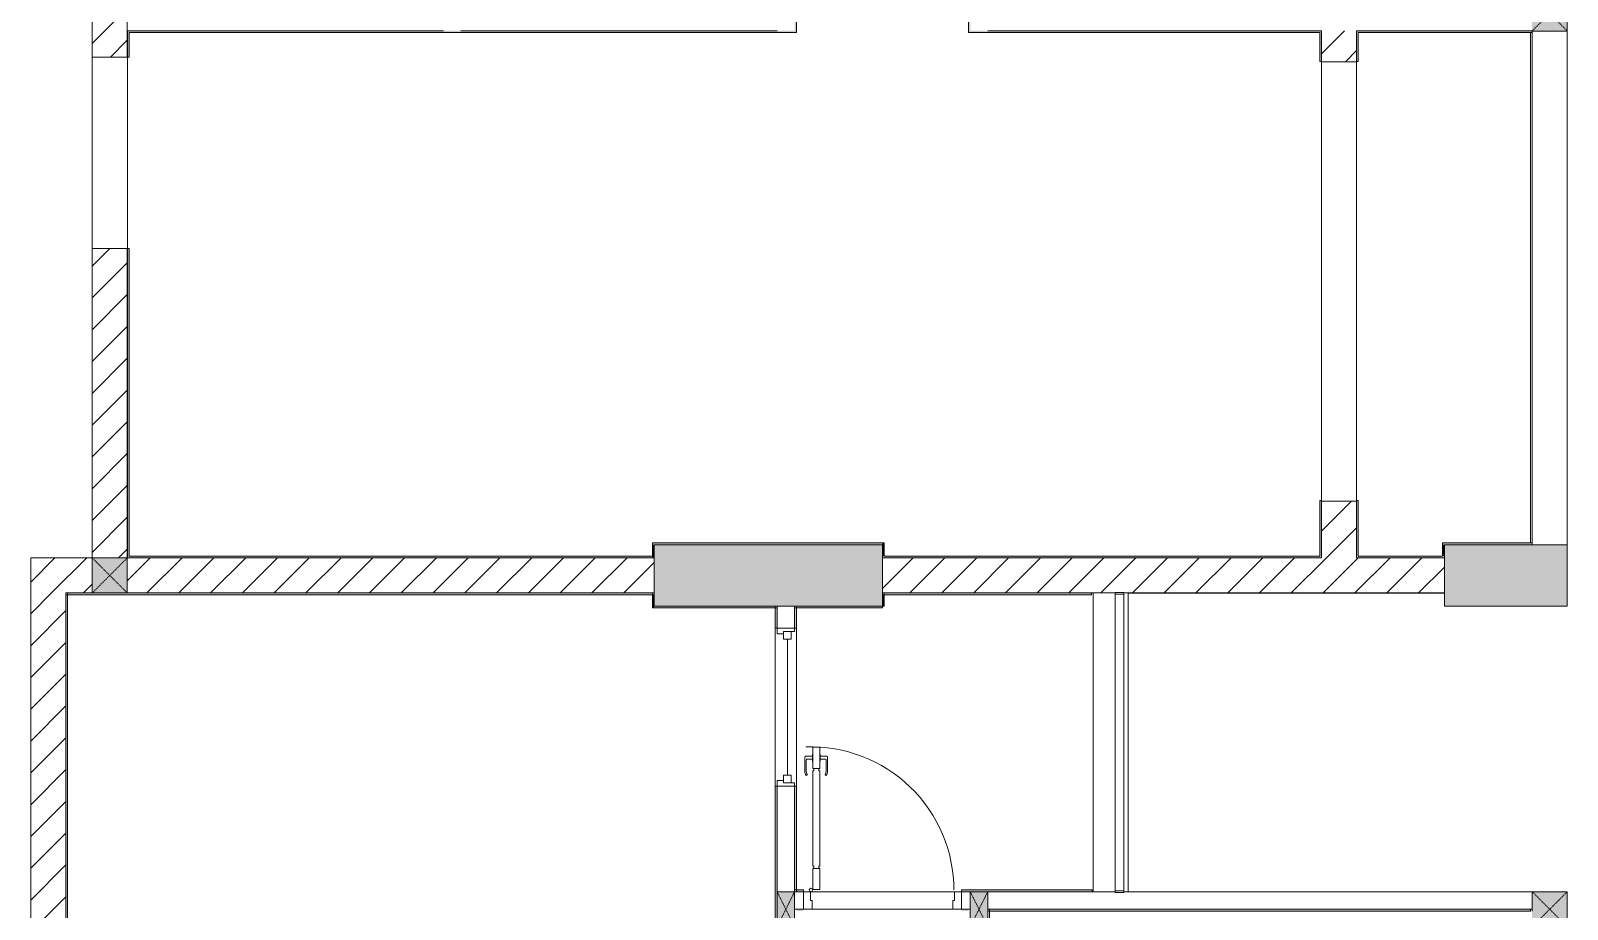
# Model space of a CAD drawing. Header units: millimetres. Extents: x 32270 to 221883, y 3811 to 78637.
# Drawn here: x 213031 to 221781, y 59837 to 64837 of the extents above; entities that cross this region are included whole.
import ezdxf

# ---------------------------------------------------------------- set-up
doc = ezdxf.new("R2010")
doc.units = ezdxf.units.MM
doc.linetypes.add('IMPORT-Dash _2_', pattern=[6, 3, -3])
for name, color, linetype, lineweight in [('A-DETL-GENF-6', 130, 'Continuous', 9), ('A-DOOR-2', 130, 'Continuous', 9), ('A-FLOR-1', 130, 'Continuous', 9), ('A-FLOR-HRAL-5', 130, 'Continuous', 9), ('A-GLAZ-5', 130, 'Continuous', 9), ('A-WALL-1', 130, 'Continuous', 9), ('A-WALL-PATT-3', 130, 'Continuous', 9), ('A_1404_dwg-1', 130, 'Continuous', 9), ('I-WALL', 130, 'Continuous', 9), ('I-WALL-1', 130, 'Continuous', 9), ('S-COLS-1', 130, 'Continuous', 9), ('S-COLS-10', 130, 'IMPORT-Dash _2_', 9), ('S-COLS-2', 130, 'Continuous', 9), ('S-COLS-4', 130, 'Continuous', 9), ('S-COLS-HDLN-2', 130, 'IMPORT-Dash _2_', 9)]:
    doc.layers.add(name, color=color, linetype=linetype, lineweight=lineweight)
pattern_1 = [(45, (0, 0), (-90.50967, 90.50967), [])]

# ---------------------------------------------------------------- blocks, each defined once
blk = doc.blocks.new('A_1404_dwg_NCV_TKTC_KET CAU_rvt-1-TKTC_MB HOÀN THIỆN SÀN TẦNG 3-4-4819833-KeyPlan-CH3A')
at = {"layer": 'S-COLS-1'}
for points in [[(123352.6, 61561.9), (123352.6, 61911.9), (122052.6, 61911.9), (122052.6, 61561.9), (122862.6, 61561.9)], [(127252.6, 61561.9), (127252.6, 61911.9), (126552.6, 61911.9), (126552.6, 61561.9)]]:
    blk.add_hatch(color=256, dxfattribs=at).paths.add_polyline_path(points)
at = {"layer": 'A-FLOR-1'}
blk.add_line((124752.6, 61635.3), (126552.6, 61635.3), dxfattribs=at)
at = {"layer": 'S-COLS-2'}
for p, q in [((122052.6, 61836.9), (122052.6, 61636.9)), ((123352.6, 61636.9), (123352.6, 61836.9))]:
    blk.add_line(p, q, dxfattribs=at)
at = {"layer": 'S-COLS-2', "flags": 128}
blk.add_lwpolyline([(126552.6, 61836.9), (126552.6, 61561.9), (127252.6, 61561.9), (127252.6, 61911.9), (127052.6, 61911.9)], dxfattribs=at)
blk = doc.blocks.new('A_1404_dwg_M_Fixed - 900 x 1400-901191-TKTC_MB HOÀN THIỆN SÀN TẦNG 3-4-4819853-KeyPlan-CH3A')
at = {"layer": 'A-GLAZ-5'}
blk.add_line((107013.5, 28877.9), (107787.5, 28877.9), dxfattribs=at)
at = {"layer": 'A-GLAZ-5', "flags": 128}
for points in [[(106982.5, 28899.9), (106982.5, 28936.9), (106950.5, 28936.9)], [(106950.5, 28836.9), (106969.5, 28836.9), (106969.5, 28899.9), (107013.5, 28899.9), (107013.5, 28855.9), (106969.5, 28855.9)], [(107831.5, 28855.9), (107787.5, 28855.9), (107787.5, 28899.9), (107831.5, 28899.9), (107831.5, 28836.9), (107849.4, 28836.9)], [(107818.5, 28899.9), (107818.5, 28936.9), (107850.5, 28936.9)]]:
    blk.add_lwpolyline(points, dxfattribs=at)
blk = doc.blocks.new('A_1404_dwg_Railing - 50 x 10mm-901205-TKTC_MB HOÀN THIỆN SÀN TẦNG 3-4-4819863-KeyPlan-CH3A')
at = {"layer": 'A-FLOR-HRAL-5', "flags": 128}
blk.add_lwpolyline([(107982.6, 24611.9), (107982.6, 24561.9), (107972.6, 24561.9), (107972.6, 24611.9)], close=True, dxfattribs=at)
blk = doc.blocks.new('A_1404_dwg_Railing - Railing-1015808-TKTC_MB HOÀN THIỆN SÀN TẦNG 3-4-4819942-KeyPlan-CH3A')
at = {"layer": 'A-FLOR-HRAL-5'}
for p, q in [((124677.6, 61630.3), (124677.6, 59941.5)), ((124727.6, 59941.5), (124727.6, 61630.3))]:
    blk.add_line(p, q, dxfattribs=at)
at = {"rotation": 90.00000000000074}
for p in [(149289.4, -46342.3), (149289.4, -48041.1)]:
    blk.add_blockref('A_1404_dwg_Railing - 50 x 10mm-901205-TKTC_MB HOÀN THIỆN SÀN TẦNG 3-4-4819863-KeyPlan-CH3A', p, dxfattribs=at)
blk = doc.blocks.new('A_1404_dwg_G1_SOF - BO TRU - 100x200-746114-TKTC_MB HOÀN THIỆN SÀN TẦNG 3-4-4819846-KeyPlan-CH3A')
at = {"layer": 'S-COLS-1'}
blk.add_hatch(color=256, dxfattribs=at).paths.add_polyline_path([(49952.6, 40036.9), (49952.6, 40236.9), (49852.6, 40236.9), (49852.6, 40036.9)])
at = {"layer": 'S-COLS-1', "flags": 128}
blk.add_lwpolyline([(49852.6, 40036.9), (49852.6, 40236.9), (49952.6, 40236.9), (49952.6, 40036.9)], close=True, dxfattribs=at)
at = {"layer": 'S-COLS-HDLN-2'}
for p, q in [((49952.6, 40036.9), (49852.6, 40236.9)), ((49852.6, 40036.9), (49952.6, 40236.9))]:
    blk.add_line(p, q, dxfattribs=at)
blk = doc.blocks.new('A_1404_dwg_DOOR_CW_01 CANH MO-PANEL KINH - DIG_01-900x2200-CỬA NHÔM KÍNH-901226-TKTC_MB HOÀN THIỆN SÀN TẦNG 3-4-4819905-KeyPlan-CH3A')
at = {"layer": 'A-DETL-GENF-6'}
for p, q in [((49210.6, 68923.9), (49210.6, 69003.4)), ((49253.6, 69007.4), (49214.6, 69007.4)), ((49218.6, 68986.4), (49218.6, 68923.9)), ((49253.6, 68990.4), (49222.6, 68990.4)), ((49297.6, 69007.4), (49336.6, 69007.4)), ((49297.6, 68990.4), (49328.6, 68990.4)), ((49332.6, 68986.4), (49332.6, 68923.9)), ((49340.6, 68923.9), (49340.6, 69003.4)), ((49218.7, 68898.1), (49225.3, 68902.7)), ((49332.4, 68898.1), (49325.9, 68902.7))]:
    blk.add_line(p, q, dxfattribs=at)
at = {"layer": 'A-DETL-GENF-6', "flags": 128}
for points in [[(49255.6, 69058.9), (49295.6, 69058.9), (49295.6, 68938.9), (49255.6, 68938.9)], [(49253.6, 68979.2), (49255.6, 68979.2), (49255.6, 69018.7), (49253.6, 69018.7)], [(49297.6, 68979.2), (49295.6, 68979.2), (49295.6, 69018.7), (49297.6, 69018.7)], [(49289.6, 68382.9), (49295.6, 68382.9), (49295.6, 68924.9), (49289.6, 68924.9), (49289.6, 68938.9), (49261.6, 68938.9), (49261.6, 68924.9), (49255.6, 68924.9), (49255.6, 68382.9), (49261.6, 68382.9), (49261.6, 68368.9), (49289.6, 68368.9)], [(49295.6, 68368.9), (49255.6, 68368.9), (49255.6, 68248.9), (49295.6, 68248.9)]]:
    blk.add_lwpolyline(points, close=True, dxfattribs=at)
at = {"layer": 'A-DETL-GENF-6'}
blk.add_circle((49245.6, 68246.9), 10, dxfattribs=at)
for centre, radius, start, end in [((49245.6, 68246.9), 814, 360, 92), ((49214.6, 69003.4), 4, 90, 180), ((49222.6, 68986.4), 4, 90, 180), ((49328.6, 68986.4), 4, 0, 90), ((49336.6, 69003.4), 4, 0, 90), ((49255.6, 68923.9), 45, 180, 215), ((49255.6, 68923.9), 37, 180, 215), ((49295.6, 68923.9), 37, 325, 0), ((49295.6, 68923.9), 45, 325, 0)]:
    blk.add_arc(centre, radius, start, end, dxfattribs=at)
at = {"layer": 'A-DOOR-2'}
blk.add_line((49245.6, 68236.9), (49270.6, 68236.9), dxfattribs=at)
at = {"layer": 'A-DOOR-2', "flags": 128}
for points in [[(49202.6, 68136.9), (49252.6, 68136.9), (49252.6, 68186.9), (49242.6, 68186.9), (49242.6, 68236.9), (49202.6, 68236.9)], [(50052.6, 68136.9), (50102.6, 68136.9), (50102.6, 68236.9), (50062.6, 68236.9), (50062.6, 68186.9), (50052.6, 68186.9)]]:
    blk.add_lwpolyline(points, close=True, dxfattribs=at)
blk = doc.blocks.new('A_1404_dwg_NCV_TKTC_TANG 3 - 4_rvt-1-TKTC_MB HOÀN THIỆN SÀN TẦNG 3-4-4819943-KeyPlan-CH3A')
at = {"layer": 'A-WALL-PATT-3'}
h = blk.add_hatch(color=256, dxfattribs=at)
h.paths.add_polyline_path([(122852.6, 64836.9), (122862.6, 64836.9), (122862.6, 65937.3), (122852.6, 65937.3), (122852.6, 65036.9)])
h.paths.add_polyline_path([(122852.6, 66737.3), (122862.6, 66737.3), (122862.6, 67036.9), (122852.6, 67036.9)])
h.paths.add_polyline_path([(122862.6, 67936.9), (122862.6, 68036.9), (122852.6, 68036.9), (122852.6, 67936.9)])
h = blk.add_hatch(color=256, dxfattribs=at)
h.paths.add_polyline_path([(123852.6, 64826.9), (123852.6, 65037.3), (123842.6, 65036.9), (123842.6, 64826.9)])
h.paths.add_polyline_path([(123852.6, 65937.3), (123852.6, 68036.9), (123842.6, 68036.9), (123842.6, 65937.3)])
h = blk.add_hatch(color=256, dxfattribs=at)
h.paths.add_polyline_path([(119062.6, 61836.9), (119062.6, 63596.9), (119052.6, 63596.9), (119052.6, 61836.9)])
h.paths.add_polyline_path([(119062.6, 64686.9), (119062.6, 64836.9), (119052.6, 64836.9), (119052.6, 64686.9)])
for points in [[(122852.6, 64826.9), (122862.6, 64826.9), (122862.6, 64836.9), (119062.6, 64836.9), (119062.6, 64826.9), (122752.6, 64826.9)], [(124423.1, 64826.9), (125852.6, 64826.9), (125852.6, 64836.9), (123852.6, 64836.9), (123852.6, 64826.9), (123952.6, 64826.9)], [(126062.6, 64826.9), (127052.6, 64826.9), (127052.6, 64836.9), (126052.6, 64836.9), (126052.6, 64826.9)], [(123352.6, 61911.9), (123352.6, 61921.9), (122042.6, 61921.9), (122042.6, 61911.9), (122052.6, 61911.9)], [(122052.6, 61836.9), (122052.6, 61911.9), (122042.6, 61911.9), (122042.6, 61836.9)], [(123362.6, 61846.9), (123362.6, 61921.9), (123352.6, 61921.9), (123352.6, 61846.9)], [(126542.6, 61911.9), (127052.6, 61911.9), (127052.6, 61921.9), (126542.6, 61921.9)], [(126552.6, 61846.9), (126552.6, 61911.9), (126542.6, 61911.9), (126542.6, 61846.9)], [(122042.6, 61836.9), (122042.6, 61846.9), (119062.6, 61846.9), (119062.6, 61836.9), (121491.6, 61836.9)], [(123352.6, 61836.9), (125852.6, 61836.9), (125852.6, 61846.9), (123352.6, 61846.9)], [(126542.6, 61836.9), (126552.6, 61836.9), (126552.6, 61846.9), (126062.6, 61846.9), (126062.6, 61836.9)], [(118712.6, 58746.9), (118712.6, 61626.9), (118702.6, 61626.9), (118702.6, 58746.9)], [(122042.6, 61626.9), (122042.6, 61636.9), (118712.6, 61636.9), (118712.6, 61626.9), (121491.6, 61626.9)], [(122042.6, 61551.9), (122052.6, 61551.9), (122052.6, 61626.9), (122042.6, 61626.9), (122042.6, 61561.9)], [(123362.6, 61561.9), (123362.6, 61626.9), (123352.6, 61626.9), (123352.6, 61561.9)], [(123362.6, 61626.9), (124542.6, 61626.9), (124542.6, 61636.9), (123362.6, 61636.9)], [(122742.6, 61551.9), (122742.6, 61561.9), (122052.6, 61561.9), (122052.6, 61551.9)], [(123352.6, 61551.9), (123352.6, 61561.9), (122862.6, 61561.9), (122862.6, 61551.9)], [(123962.6, 59826.9), (127042.6, 59826.9), (127042.6, 59836.9), (123962.6, 59836.9)]]:
    blk.add_hatch(color=256, dxfattribs=at).paths.add_polyline_path(points)
h = blk.add_hatch(color=256, dxfattribs=at)
h.paths.add_polyline_path([(125852.6, 61846.9), (125852.6, 62162.4), (125842.6, 62162.4), (125842.6, 61846.9)])
h.paths.add_polyline_path([(125842.6, 64662.4), (125852.6, 64662.4), (125852.6, 64826.9), (125842.6, 64826.9)])
h = blk.add_hatch(color=256, dxfattribs=at)
h.paths.add_polyline_path([(126052.6, 61836.9), (126062.6, 61836.9), (126062.6, 62162.4), (126052.6, 62162.4), (126052.6, 61846.9)])
h.paths.add_polyline_path([(126052.6, 64662.4), (126062.6, 64662.4), (126062.6, 64826.9), (126052.6, 64826.9)])
h = blk.add_hatch(color=256, dxfattribs=at)
h.paths.add_polyline_path([(122752.6, 58746.9), (122752.6, 58836.9), (122742.6, 58836.9), (122742.6, 58746.9)])
h.paths.add_polyline_path([(122742.6, 59736.9), (122752.6, 59736.9), (122752.6, 60536.9), (122742.6, 60536.9), (122742.6, 59936.9)])
h.paths.add_polyline_path([(122742.6, 61436.9), (122752.6, 61436.9), (122752.6, 61551.9), (122742.6, 61551.9)])
h = blk.add_hatch(color=256, dxfattribs=at)
h.paths.add_polyline_path([(122862.6, 59946.9), (122862.6, 60536.9), (122852.6, 60536.9), (122852.6, 59946.9)])
h.paths.add_polyline_path([(122852.6, 61436.9), (122862.6, 61436.9), (122862.6, 61551.9), (122852.6, 61551.9)])
h = blk.add_hatch(color=256, dxfattribs=at)
h.paths.add_polyline_path([(123852.6, 59936.9), (124547.6, 59936.9), (124547.6, 59946.9), (123802.6, 59946.9), (123802.6, 59936.9)])
h.paths.add_polyline_path([(122862.6, 59936.9), (122902.6, 59936.9), (122902.6, 59946.9), (122862.6, 59946.9)])
h = blk.add_hatch(color=256, dxfattribs=at)
h.paths.add_polyline_path([(122902.6, 59826.9), (122902.6, 59836.9), (122862.6, 59836.9), (122862.6, 59826.9)])
h.paths.add_polyline_path([(123842.6, 59826.9), (123842.6, 59836.9), (123802.6, 59836.9), (123802.6, 59826.9)])
at = {"layer": 'A-FLOR-1'}
for p, q in [((119052.6, 64686.9), (119052.6, 63596.9)), ((126052.6, 62162.4), (126052.6, 64660.3)), ((125852.6, 62160.3), (126052.6, 62160.3)), ((124552.6, 61636.9), (124542.6, 61636.9)), ((122752.6, 61561.9), (122742.6, 61561.9)), ((122862.6, 61561.9), (122852.6, 61561.9)), ((123762.6, 59936.9), (122942.6, 59936.9)), ((127052.6, 59826.9), (127052.6, 59836.9))]:
    blk.add_line(p, q, dxfattribs=at)
at = {"layer": 'A-FLOR-1', "flags": 128}
for points in [[(119052.6, 64687.4), (118852.7, 64687.4), (118852.7, 63597.4), (119052.7, 63597.4), (119052.7, 64686.9)], [(126052.6, 64662.4), (126052.6, 64660.3), (125852.6, 64660.3), (125852.6, 62162.4), (125852.6, 64662.4)], [(118712.6, 61636.9), (118702.6, 61636.9), (118702.6, 61626.9)], [(122052.6, 61626.9), (122052.6, 61636.9), (122042.6, 61636.9)], [(123362.6, 61636.9), (123352.6, 61636.9), (123352.6, 61626.9)]]:
    blk.add_lwpolyline(points, dxfattribs=at)
at = {"layer": 'A-WALL-1'}
for p, q in [((122752.6, 61551.9), (122752.6, 61436.9)), ((122852.6, 61436.9), (122852.6, 61551.9)), ((122752.6, 61436.9), (122852.6, 61436.9)), ((122852.6, 60536.9), (122752.6, 60536.9)), ((122752.6, 60536.9), (122752.6, 59936.9)), ((122852.6, 59946.9), (122852.6, 60536.9)), ((122902.6, 59936.9), (122862.6, 59936.9)), ((122902.6, 59836.9), (122902.6, 59936.9)), ((122942.6, 59936.9), (123762.6, 59936.9)), ((123802.6, 59936.9), (123802.6, 59836.9)), ((123852.6, 59936.9), (123802.6, 59936.9)), ((124677.6, 59936.9), (123952.6, 59936.9)), ((127052.6, 59936.9), (124727.6, 59936.9)), ((127052.6, 59836.9), (127052.6, 59936.9)), ((122852.6, 59836.9), (122862.6, 59836.9)), ((122862.6, 59836.9), (122902.6, 59836.9)), ((123752.6, 59836.9), (122952.6, 59836.9)), ((123802.6, 59836.9), (123842.6, 59836.9)), ((123842.6, 59836.9), (123852.6, 59836.9)), ((123952.6, 59836.9), (127052.6, 59836.9))]:
    blk.add_line(p, q, dxfattribs=at)
at = {"layer": 'A-WALL-1', "flags": 128}
for points in [[(124552.6, 59936.9), (124552.6, 61636.9), (124677.6, 61636.9)], [(124727.6, 61636.9), (124752.6, 61636.9), (124752.6, 59936.9)], [(122852.6, 61551.9), (122852.6, 61561.9), (122752.6, 61561.9), (122752.6, 61551.9)], [(122862.6, 59936.9), (122852.6, 59936.9), (122852.6, 59946.9)]]:
    blk.add_lwpolyline(points, dxfattribs=at)
at = {"layer": 'I-WALL'}
for p, q in [((127042.6, 61921.9), (127042.6, 64826.9)), ((127052.6, 64826.9), (127052.6, 61921.9)), ((122752.6, 61436.9), (122752.6, 61551.9)), ((122852.6, 61551.9), (122852.6, 61436.9)), ((122742.6, 60536.9), (122742.6, 61436.9)), ((122862.6, 61436.9), (122862.6, 60536.9)), ((122752.6, 59936.9), (122752.6, 60536.9)), ((122852.6, 60536.9), (122852.6, 59946.9)), ((122862.6, 59936.9), (122902.6, 59936.9)), ((123802.6, 59936.9), (123852.6, 59936.9))]:
    blk.add_line(p, q, dxfattribs=at)
at = {"layer": 'I-WALL-1'}
for p, q in [((122752.6, 64836.9), (120952.6, 64836.9)), ((119052.5, 61636.9), (118852.5, 61636.9))]:
    blk.add_line(p, q, dxfattribs=at)
at = {"layer": 'I-WALL-1', "flags": 128}
for points in [[(120852.6, 64836.9), (119062.6, 64836.9), (119052.6, 64836.9), (119052.6, 64686.9), (119062.6, 64686.9), (119062.6, 64826.9), (122862.6, 64826.9), (122862.6, 64836.9), (122862.6, 65937.3), (122852.6, 65937.3)], [(123852.6, 65037.3), (123842.6, 65037.3), (123842.6, 64826.9), (123852.6, 64826.9), (125842.6, 64826.9), (125842.6, 64662.4), (125852.6, 64662.4), (125852.6, 64826.9), (125852.6, 64836.9), (123952.6, 64836.9)], [(127052.6, 64836.9), (126052.6, 64836.9), (126052.6, 64826.9), (126052.6, 64662.4), (126062.6, 64662.4), (126062.6, 64826.9)], [(126062.6, 64826.9), (127052.6, 64826.9), (127052.6, 64835.3)], [(118712.6, 61626.9), (122042.6, 61626.9), (122042.6, 61636.9), (119052.5, 61636.9)], [(118852.5, 61636.9), (118712.6, 61636.9), (118712.6, 61626.9)], [(122752.6, 61551.9), (122742.6, 61551.9), (122742.6, 61436.9), (122752.6, 61436.9)], [(122852.6, 61436.9), (122862.6, 61436.9), (122862.6, 61551.9), (122852.6, 61551.9)], [(122752.6, 60536.9), (122742.6, 60536.9), (122742.6, 59736.9), (122752.6, 59736.9)], [(122852.6, 59946.9), (122862.6, 59946.9), (122862.6, 60536.9), (122852.6, 60536.9)], [(122902.6, 59936.9), (122902.6, 59946.9), (122862.6, 59946.9), (122862.6, 59936.9)], [(123952.6, 59936.9), (124547.6, 59936.9), (124547.6, 59946.9), (123802.6, 59946.9), (123802.6, 59936.9)], [(123952.6, 59826.9), (123962.6, 59826.9), (127042.6, 59826.9), (127042.6, 59836.9), (123962.6, 59836.9), (123962.6, 59826.9), (123962.6, 57737.3), (123952.6, 57737.3)]]:
    blk.add_lwpolyline(points, dxfattribs=at)
for points in [[(122042.6, 61836.9), (122052.6, 61836.9), (122052.6, 61911.9), (123352.6, 61911.9), (123352.6, 61846.9), (123352.6, 61836.9), (125852.6, 61836.9), (125852.6, 61846.9), (125852.6, 62162.4), (125842.6, 62162.4), (125842.6, 61846.9), (123362.6, 61846.9), (123362.6, 61921.9), (123352.6, 61921.9), (122042.6, 61921.9), (122042.6, 61911.9), (122042.6, 61846.9), (119062.6, 61846.9), (119062.6, 63596.9), (119052.6, 63596.9), (119052.6, 61836.9), (119062.6, 61836.9)], [(126552.6, 61911.9), (127052.6, 61911.9), (127052.6, 61921.9), (126542.6, 61921.9), (126542.6, 61911.9), (126542.6, 61846.9), (126062.6, 61846.9), (126062.6, 62162.4), (126052.6, 62162.4), (126052.6, 61836.9), (126062.6, 61836.9), (126552.6, 61836.9), (126552.6, 61846.9)], [(118712.6, 58746.9), (118712.6, 61626.9), (118702.6, 61626.9), (118702.6, 58746.9)], [(122052.6, 61561.9), (122052.6, 61626.9), (122042.6, 61626.9), (122042.6, 61551.9), (122052.6, 61551.9), (122742.6, 61551.9), (122742.6, 61561.9)], [(123362.6, 61561.9), (123352.6, 61561.9), (123352.6, 61626.9), (123362.6, 61626.9), (124542.6, 61626.9), (124542.6, 61636.9), (123362.6, 61636.9), (123362.6, 61626.9)], [(122862.6, 61551.9), (123352.6, 61551.9), (123352.6, 61561.9), (122862.6, 61561.9)]]:
    blk.add_lwpolyline(points, close=True, dxfattribs=at)
for name, p in [('A_1404_dwg_Railing - Railing-1015808-TKTC_MB HOÀN THIỆN SÀN TẦNG 3-4-4819942-KeyPlan-CH3A', (0, 0)), ('A_1404_dwg_DOOR_CW_01 CANH MO-PANEL KINH - DIG_01-900x2200-CỬA NHÔM KÍNH-901226-TKTC_MB HOÀN THIỆN SÀN TẦNG 3-4-4819905-KeyPlan-CH3A', (73700, -8300))]:
    blk.add_blockref(name, p)
for name, p, rotation in [('A_1404_dwg_M_Fixed - 900 x 1400-901191-TKTC_MB HOÀN THIỆN SÀN TẦNG 3-4-4819853-KeyPlan-CH3A', (151689.5, -46413.6), 90), ('A_1404_dwg_G1_SOF - BO TRU - 100x200-746114-TKTC_MB HOÀN THIỆN SÀN TẦNG 3-4-4819846-KeyPlan-CH3A', (172705.1, 99973.9), 180), ('A_1404_dwg_G1_SOF - BO TRU - 100x200-746114-TKTC_MB HOÀN THIỆN SÀN TẦNG 3-4-4819846-KeyPlan-CH3A', (173805.1, 99973.9), 180)]:
    blk.add_blockref(name, p, dxfattribs=dict(rotation=rotation))
blk = doc.blocks.new('A_1404_dwg_G1_SOF - BO TRU - 200x200-V46-TKTC_MB HOÀN THIỆN SÀN TẦNG 3-4-4820026-KeyPlan-CH3A')
at = {"layer": 'S-COLS-10'}
blk.add_hatch(color=256, dxfattribs=at).paths.add_polyline_path([(118852.5, 61636.9), (119052.5, 61636.9), (119052.5, 61836.9), (118852.5, 61836.9)])
at = {"layer": 'S-COLS-4', "flags": 128}
blk.add_lwpolyline([(118852.5, 61636.9), (118852.5, 61836.9), (119052.5, 61836.9), (119052.5, 61636.9)], dxfattribs=at)
at = {"layer": 'S-COLS-HDLN-2'}
for p, q in [((118852.5, 61836.9), (119052.5, 61636.9)), ((119052.5, 61836.9), (118852.5, 61636.9))]:
    blk.add_line(p, q, dxfattribs=at)
blk = doc.blocks.new('A_1404_dwg_G1_SOF - BO TRU - 200x200-V122-TKTC_MB HOÀN THIỆN SÀN TẦNG 3-4-4820044-KeyPlan-CH3A')
at = {"layer": 'S-COLS-10'}
blk.add_hatch(color=256, dxfattribs=at).paths.add_polyline_path([(127252.6, 67936.9), (127252.6, 68136.9), (127052.6, 68136.9), (127052.6, 67936.9)])
at = {"layer": 'S-COLS-4', "flags": 128}
blk.add_lwpolyline([(127052.6, 68136.9), (127252.6, 68136.9), (127252.6, 67936.9), (127052.6, 67936.9)], dxfattribs=at)
at = {"layer": 'S-COLS-HDLN-2'}
for p, q in [((127052.6, 68136.9), (127252.6, 67936.9)), ((127252.6, 68136.9), (127052.6, 67936.9))]:
    blk.add_line(p, q, dxfattribs=at)
blk = doc.blocks.new('A_1404_dwg-4819832-KeyPlan-CH3A')
at = {"layer": 'A-WALL-PATT-3'}
h = blk.add_hatch(dxfattribs=at)
h.set_pattern_fill('FP_35', color=256, style=0, pattern_type=2)
h.set_pattern_definition(pattern_1)
h.paths.add_polyline_path([(118852.5, 61836.9), (119052.5, 61836.9), (119052.5, 63596.9), (118852.5, 63596.9)])
h.paths.add_polyline_path([(118852.5, 64686.9), (119052.5, 64687.4), (119052.5, 65886.9), (118852.5, 65886.9), (118852.5, 65618.5)])
h = blk.add_hatch(dxfattribs=at)
h.set_pattern_fill('FP_35', color=256, style=0, pattern_type=2)
h.set_pattern_definition(pattern_1)
h.paths.add_polyline_path([(126052.6, 61836.9), (126052.6, 62160.3), (125852.6, 62160.3), (125852.6, 61836.9)])
h.paths.add_polyline_path([(125852.6, 64660.3), (126052.6, 64662.4), (126052.6, 64836.9), (125852.6, 64836.9), (125852.6, 64662.4)])
h = blk.add_hatch(dxfattribs=at)
h.set_pattern_fill('FP_35', color=256, style=0, pattern_type=2)
h.set_pattern_definition(pattern_1)
h.paths.add_polyline_path([(122042.6, 61636.9), (122052.6, 61636.9), (122052.6, 61836.9), (119052.5, 61836.9), (119052.6, 61636.9), (121491.6, 61636.9)])
h.paths.add_polyline_path([(118852.5, 61636.9), (118852.5, 61836.9), (118502.6, 61836.9), (118502.6, 61636.9), (118829.8, 61636.9)])
h = blk.add_hatch(dxfattribs=at)
h.set_pattern_fill('FP_35', color=256, style=0, pattern_type=2)
h.set_pattern_definition(pattern_1)
h.paths.add_polyline_path([(124727.6, 61636.9), (126552.6, 61636.9), (126552.6, 61836.9), (123352.6, 61836.9), (123352.6, 61636.9), (124727.6, 61640.3)])
h = blk.add_hatch(dxfattribs=at)
h.set_pattern_fill('FP_35', color=256, style=0, pattern_type=2)
h.set_pattern_definition(pattern_1)
h.paths.add_polyline_path([(118702.6, 58736.9), (118702.6, 61636.9), (118502.6, 61636.9), (118502.6, 58736.9)])
at = {"layer": 'A-FLOR-1'}
for p, q in [((118852.5, 63596.9), (118852.5, 64686.9)), ((118502.5, 58736.9), (118502.5, 61836.9))]:
    blk.add_line(p, q, dxfattribs=at)
at = {"layer": 'A-WALL-1'}
for p, q in [((119052.5, 64687.4), (119052.5, 66736.9)), ((127252.6, 64835.3), (127252.6, 61911.9)), ((122052.6, 61636.9), (122052.6, 61836.9)), ((123352.6, 61836.9), (123352.6, 61636.9)), ((126552.6, 61636.9), (126552.6, 61836.9)), ((124752.6, 61636.9), (126552.6, 61636.9))]:
    blk.add_line(p, q, dxfattribs=at)
at = {"layer": 'A-WALL-1', "flags": 128}
for points in [[(118502.5, 66736.9), (118502.5, 65886.9), (118852.5, 65886.9), (118852.5, 64686.9)], [(119052.5, 61836.9), (119052.5, 63596.9), (118852.5, 63596.9), (118852.5, 61836.9), (118502.6, 61836.9), (118502.6, 58736.9)]]:
    blk.add_lwpolyline(points, dxfattribs=at)
for name, p in [('A_1404_dwg_NCV_TKTC_KET CAU_rvt-1-TKTC_MB HOÀN THIỆN SÀN TẦNG 3-4-4819833-KeyPlan-CH3A', (0, 0)), ('A_1404_dwg_NCV_TKTC_TANG 3 - 4_rvt-1-TKTC_MB HOÀN THIỆN SÀN TẦNG 3-4-4819943-KeyPlan-CH3A', (0, 0)), ('A_1404_dwg_G1_SOF - BO TRU - 200x200-V122-TKTC_MB HOÀN THIỆN SÀN TẦNG 3-4-4820044-KeyPlan-CH3A', (0, -3101.6)), ('A_1404_dwg_G1_SOF - BO TRU - 200x200-V46-TKTC_MB HOÀN THIỆN SÀN TẦNG 3-4-4820026-KeyPlan-CH3A', (0, 0)), ('A_1404_dwg_G1_SOF - BO TRU - 200x200-V122-TKTC_MB HOÀN THIỆN SÀN TẦNG 3-4-4820044-KeyPlan-CH3A', (0, -8200))]:
    blk.add_blockref(name, p)

msp = doc.modelspace()

# ---------------------------------------------------------------- block references
at = {"layer": 'A_1404_dwg-1'}
msp.add_blockref('A_1404_dwg-4819832-KeyPlan-CH3A', (94528.7, 0), dxfattribs=at)

doc.saveas('drawing.dxf')
